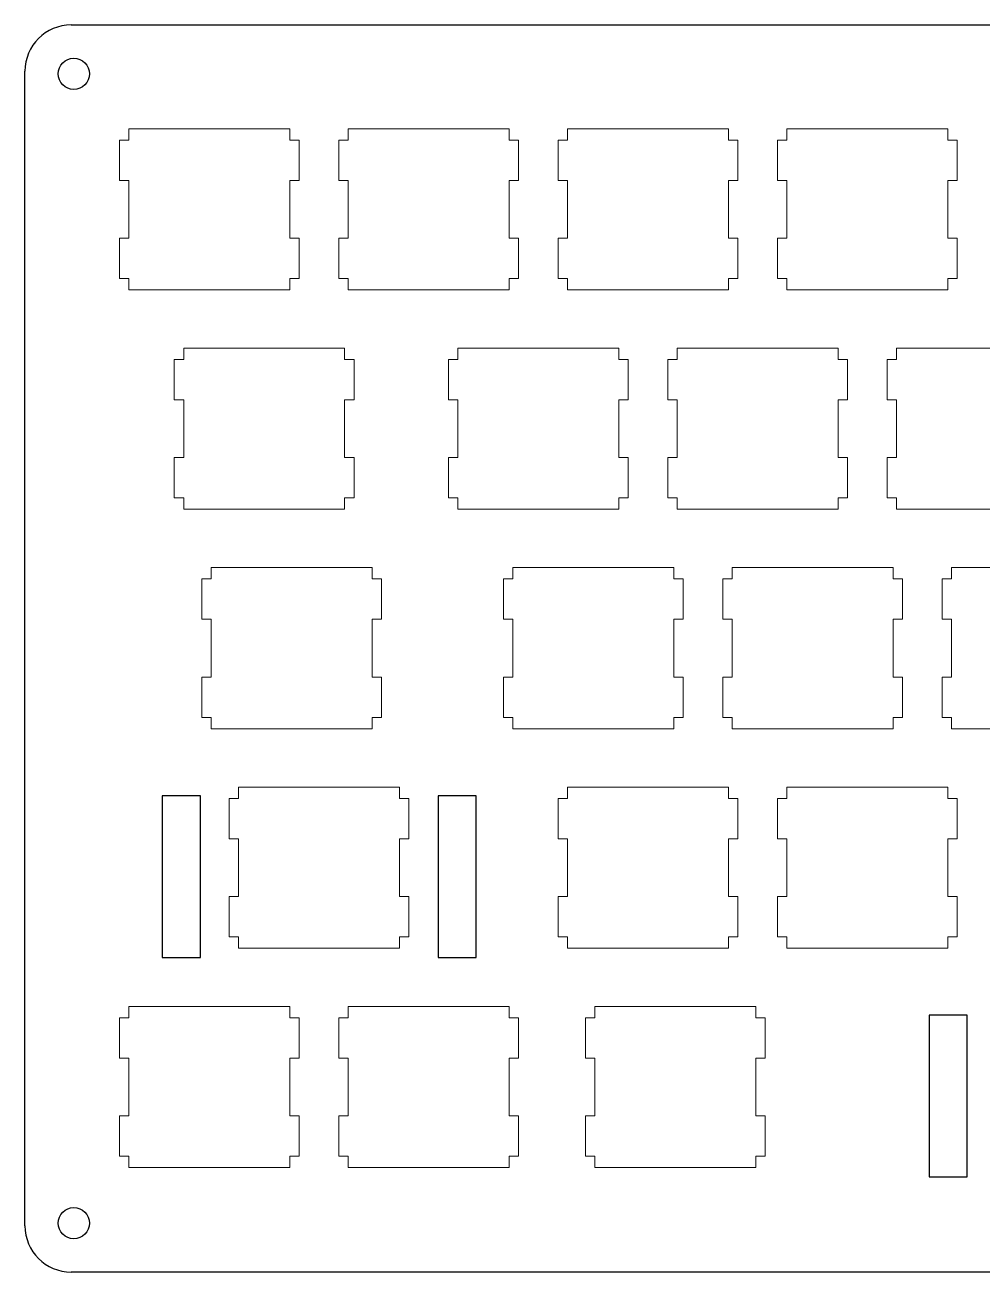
# Model space of a CAD drawing. Header units: millimetres. Extents: x -742 to 1487, y -1115 to 638.
# Drawn here: x 416.7 to 499.6, y 345.2 to 453.2 of the extents above; entities that cross this region are included whole.
import ezdxf

# ---------------------------------------------------------------- set-up
doc = ezdxf.new("R2010")
doc.units = ezdxf.units.MM
doc.layers.add('Layer_1', color=7, linetype='CONTINUOUS')

msp = doc.modelspace()

# ---------------------------------------------------------------- linework, layer by layer
at = {"layer": 'Layer_1', "linetype": 'ByBlock'}
for p, q in [((420.687, 453.218), (710.687, 453.218)), ((710.687, 345.218), (420.687, 345.218))]:
    msp.add_line(p, q, dxfattribs=at)
at = {"layer": 'Layer_1'}
msp.add_line((416.687, 349.218), (416.687, 449.218), dxfattribs=at)
at = {"layer": 'Layer_1', "linetype": 'ByBlock'}
for points in [[(428.587, 386.468), (428.587, 372.468), (431.887, 372.468), (431.887, 386.468)], [(452.487, 386.468), (452.487, 372.468), (455.787, 372.468), (455.787, 386.468)], [(495.012, 367.468), (495.012, 353.468), (498.312, 353.468), (498.312, 367.468)], [(495.012, 367.468), (495.012, 353.468), (498.312, 353.468), (498.312, 367.468)]]:
    msp.add_lwpolyline(points, close=True, dxfattribs=at)
at = {"layer": 'Layer_1'}
for centre in [(420.919, 448.985), (420.919, 349.45)]:
    msp.add_circle(centre, 1.35, dxfattribs=at)
for centre, start, end in [((420.687, 449.218), 90, 180), ((420.687, 349.218), 180, 270)]:
    msp.add_arc(centre, 4, start, end, dxfattribs=at)
at = {"layer": 'Layer_1', "lineweight": 9}
for points in [[(425.687, 444.218), (425.687, 444.218), (439.632, 444.218), (439.632, 444.218)], [(425.687, 443.239), (425.687, 443.239), (425.687, 444.218), (425.687, 444.218)], [(439.632, 443.239), (439.632, 443.239), (439.632, 444.218), (439.632, 444.218)], [(444.687, 444.218), (444.687, 444.218), (458.632, 444.218), (458.632, 444.218)], [(444.687, 443.239), (444.687, 443.239), (444.687, 444.218), (444.687, 444.218)], [(458.632, 443.239), (458.632, 443.239), (458.632, 444.218), (458.632, 444.218)], [(463.687, 444.218), (463.687, 444.218), (477.632, 444.218), (477.632, 444.218)], [(463.687, 443.239), (463.687, 443.239), (463.687, 444.218), (463.687, 444.218)], [(477.632, 443.239), (477.632, 443.239), (477.632, 444.218), (477.632, 444.218)], [(482.687, 444.218), (482.687, 444.218), (496.632, 444.218), (496.632, 444.218)], [(482.687, 443.239), (482.687, 443.239), (482.687, 444.218), (482.687, 444.218)], [(496.632, 443.239), (496.632, 443.239), (496.632, 444.218), (496.632, 444.218)], [(424.876, 439.745), (424.876, 439.745), (424.876, 443.239), (424.876, 443.239)], [(424.876, 443.239), (424.876, 443.239), (425.687, 443.239), (425.687, 443.239)], [(440.443, 443.239), (440.443, 443.239), (439.632, 443.239), (439.632, 443.239)], [(440.443, 443.239), (440.443, 443.239), (440.443, 439.745), (440.443, 439.745)], [(443.876, 439.745), (443.876, 439.745), (443.876, 443.239), (443.876, 443.239)], [(443.876, 443.239), (443.876, 443.239), (444.687, 443.239), (444.687, 443.239)], [(459.443, 443.239), (459.443, 443.239), (458.632, 443.239), (458.632, 443.239)], [(459.443, 443.239), (459.443, 443.239), (459.443, 439.745), (459.443, 439.745)], [(462.876, 439.745), (462.876, 439.745), (462.876, 443.239), (462.876, 443.239)], [(462.876, 443.239), (462.876, 443.239), (463.687, 443.239), (463.687, 443.239)], [(478.443, 443.239), (478.443, 443.239), (477.632, 443.239), (477.632, 443.239)], [(478.443, 443.239), (478.443, 443.239), (478.443, 439.745), (478.443, 439.745)], [(481.876, 439.745), (481.876, 439.745), (481.876, 443.239), (481.876, 443.239)], [(481.876, 443.239), (481.876, 443.239), (482.687, 443.239), (482.687, 443.239)], [(497.443, 443.239), (497.443, 443.239), (496.632, 443.239), (496.632, 443.239)], [(497.443, 443.239), (497.443, 443.239), (497.443, 439.745), (497.443, 439.745)], [(425.687, 439.745), (425.687, 439.745), (424.876, 439.745), (424.876, 439.745)], [(425.687, 434.745), (425.687, 434.745), (425.687, 439.745), (425.687, 439.745)], [(439.632, 439.745), (439.632, 439.745), (439.632, 434.745), (439.632, 434.745)], [(439.632, 439.745), (439.632, 439.745), (440.443, 439.745), (440.443, 439.745)], [(444.687, 439.745), (444.687, 439.745), (443.876, 439.745), (443.876, 439.745)], [(444.687, 434.745), (444.687, 434.745), (444.687, 439.745), (444.687, 439.745)], [(458.632, 439.745), (458.632, 439.745), (458.632, 434.745), (458.632, 434.745)], [(458.632, 439.745), (458.632, 439.745), (459.443, 439.745), (459.443, 439.745)], [(463.687, 439.745), (463.687, 439.745), (462.876, 439.745), (462.876, 439.745)], [(463.687, 434.745), (463.687, 434.745), (463.687, 439.745), (463.687, 439.745)], [(477.632, 439.745), (477.632, 439.745), (477.632, 434.745), (477.632, 434.745)], [(477.632, 439.745), (477.632, 439.745), (478.443, 439.745), (478.443, 439.745)], [(482.687, 439.745), (482.687, 439.745), (481.876, 439.745), (481.876, 439.745)], [(482.687, 434.745), (482.687, 434.745), (482.687, 439.745), (482.687, 439.745)], [(496.632, 439.745), (496.632, 439.745), (496.632, 434.745), (496.632, 434.745)], [(496.632, 439.745), (496.632, 439.745), (497.443, 439.745), (497.443, 439.745)], [(424.876, 431.251), (424.876, 431.251), (424.876, 434.745), (424.876, 434.745)], [(424.876, 434.745), (424.876, 434.745), (425.687, 434.745), (425.687, 434.745)], [(440.443, 434.745), (440.443, 434.745), (439.632, 434.745), (439.632, 434.745)], [(440.443, 434.745), (440.443, 434.745), (440.443, 431.251), (440.443, 431.251)], [(443.876, 431.251), (443.876, 431.251), (443.876, 434.745), (443.876, 434.745)], [(443.876, 434.745), (443.876, 434.745), (444.687, 434.745), (444.687, 434.745)], [(459.443, 434.745), (459.443, 434.745), (458.632, 434.745), (458.632, 434.745)], [(459.443, 434.745), (459.443, 434.745), (459.443, 431.251), (459.443, 431.251)], [(462.876, 431.251), (462.876, 431.251), (462.876, 434.745), (462.876, 434.745)], [(462.876, 434.745), (462.876, 434.745), (463.687, 434.745), (463.687, 434.745)], [(478.443, 434.745), (478.443, 434.745), (477.632, 434.745), (477.632, 434.745)], [(478.443, 434.745), (478.443, 434.745), (478.443, 431.251), (478.443, 431.251)], [(481.876, 431.251), (481.876, 431.251), (481.876, 434.745), (481.876, 434.745)], [(481.876, 434.745), (481.876, 434.745), (482.687, 434.745), (482.687, 434.745)], [(497.443, 434.745), (497.443, 434.745), (496.632, 434.745), (496.632, 434.745)], [(497.443, 434.745), (497.443, 434.745), (497.443, 431.251), (497.443, 431.251)], [(425.687, 431.251), (425.687, 431.251), (424.876, 431.251), (424.876, 431.251)], [(425.687, 430.272), (425.687, 430.272), (425.687, 431.251), (425.687, 431.251)], [(439.632, 431.251), (439.632, 431.251), (440.443, 431.251), (440.443, 431.251)], [(439.632, 431.251), (439.632, 431.251), (439.632, 430.272), (439.632, 430.272)], [(444.687, 431.251), (444.687, 431.251), (443.876, 431.251), (443.876, 431.251)], [(444.687, 430.272), (444.687, 430.272), (444.687, 431.251), (444.687, 431.251)], [(458.632, 431.251), (458.632, 431.251), (459.443, 431.251), (459.443, 431.251)], [(458.632, 431.251), (458.632, 431.251), (458.632, 430.272), (458.632, 430.272)], [(463.687, 431.251), (463.687, 431.251), (462.876, 431.251), (462.876, 431.251)], [(463.687, 430.272), (463.687, 430.272), (463.687, 431.251), (463.687, 431.251)], [(477.632, 431.251), (477.632, 431.251), (478.443, 431.251), (478.443, 431.251)], [(477.632, 431.251), (477.632, 431.251), (477.632, 430.272), (477.632, 430.272)], [(482.687, 431.251), (482.687, 431.251), (481.876, 431.251), (481.876, 431.251)], [(482.687, 430.272), (482.687, 430.272), (482.687, 431.251), (482.687, 431.251)], [(496.632, 431.251), (496.632, 431.251), (497.443, 431.251), (497.443, 431.251)], [(496.632, 431.251), (496.632, 431.251), (496.632, 430.272), (496.632, 430.272)], [(439.632, 430.272), (439.632, 430.272), (425.687, 430.272), (425.687, 430.272)], [(458.632, 430.272), (458.632, 430.272), (444.687, 430.272), (444.687, 430.272)], [(477.632, 430.272), (477.632, 430.272), (463.687, 430.272), (463.687, 430.272)], [(496.632, 430.272), (496.632, 430.272), (482.687, 430.272), (482.687, 430.272)], [(430.437, 425.218), (430.437, 425.218), (444.382, 425.218), (444.382, 425.218)], [(430.437, 424.239), (430.437, 424.239), (430.437, 425.218), (430.437, 425.218)], [(444.382, 424.239), (444.382, 424.239), (444.382, 425.218), (444.382, 425.218)], [(454.187, 425.218), (454.187, 425.218), (468.132, 425.218), (468.132, 425.218)], [(454.187, 424.239), (454.187, 424.239), (454.187, 425.218), (454.187, 425.218)], [(468.132, 424.239), (468.132, 424.239), (468.132, 425.218), (468.132, 425.218)], [(473.187, 425.218), (473.187, 425.218), (487.132, 425.218), (487.132, 425.218)], [(473.187, 424.239), (473.187, 424.239), (473.187, 425.218), (473.187, 425.218)], [(487.132, 424.239), (487.132, 424.239), (487.132, 425.218), (487.132, 425.218)], [(492.187, 425.218), (492.187, 425.218), (506.132, 425.218), (506.132, 425.218)], [(492.187, 424.239), (492.187, 424.239), (492.187, 425.218), (492.187, 425.218)], [(429.626, 420.745), (429.626, 420.745), (429.626, 424.239), (429.626, 424.239)], [(429.626, 424.239), (429.626, 424.239), (430.437, 424.239), (430.437, 424.239)], [(445.193, 424.239), (445.193, 424.239), (444.382, 424.239), (444.382, 424.239)], [(445.193, 424.239), (445.193, 424.239), (445.193, 420.745), (445.193, 420.745)], [(453.376, 420.745), (453.376, 420.745), (453.376, 424.239), (453.376, 424.239)], [(453.376, 424.239), (453.376, 424.239), (454.187, 424.239), (454.187, 424.239)], [(468.943, 424.239), (468.943, 424.239), (468.132, 424.239), (468.132, 424.239)], [(468.943, 424.239), (468.943, 424.239), (468.943, 420.745), (468.943, 420.745)], [(472.376, 420.745), (472.376, 420.745), (472.376, 424.239), (472.376, 424.239)], [(472.376, 424.239), (472.376, 424.239), (473.187, 424.239), (473.187, 424.239)], [(487.943, 424.239), (487.943, 424.239), (487.132, 424.239), (487.132, 424.239)], [(487.943, 424.239), (487.943, 424.239), (487.943, 420.745), (487.943, 420.745)], [(491.376, 420.745), (491.376, 420.745), (491.376, 424.239), (491.376, 424.239)], [(491.376, 424.239), (491.376, 424.239), (492.187, 424.239), (492.187, 424.239)], [(430.437, 420.745), (430.437, 420.745), (429.626, 420.745), (429.626, 420.745)], [(430.437, 415.745), (430.437, 415.745), (430.437, 420.745), (430.437, 420.745)], [(444.382, 420.745), (444.382, 420.745), (444.382, 415.745), (444.382, 415.745)], [(444.382, 420.745), (444.382, 420.745), (445.193, 420.745), (445.193, 420.745)], [(454.187, 420.745), (454.187, 420.745), (453.376, 420.745), (453.376, 420.745)], [(454.187, 415.745), (454.187, 415.745), (454.187, 420.745), (454.187, 420.745)], [(468.132, 420.745), (468.132, 420.745), (468.132, 415.745), (468.132, 415.745)], [(468.132, 420.745), (468.132, 420.745), (468.943, 420.745), (468.943, 420.745)], [(473.187, 420.745), (473.187, 420.745), (472.376, 420.745), (472.376, 420.745)], [(473.187, 415.745), (473.187, 415.745), (473.187, 420.745), (473.187, 420.745)], [(487.132, 420.745), (487.132, 420.745), (487.132, 415.745), (487.132, 415.745)], [(487.132, 420.745), (487.132, 420.745), (487.943, 420.745), (487.943, 420.745)], [(492.187, 420.745), (492.187, 420.745), (491.376, 420.745), (491.376, 420.745)], [(492.187, 415.745), (492.187, 415.745), (492.187, 420.745), (492.187, 420.745)], [(429.626, 412.251), (429.626, 412.251), (429.626, 415.745), (429.626, 415.745)], [(429.626, 415.745), (429.626, 415.745), (430.437, 415.745), (430.437, 415.745)], [(445.193, 415.745), (445.193, 415.745), (444.382, 415.745), (444.382, 415.745)], [(445.193, 415.745), (445.193, 415.745), (445.193, 412.251), (445.193, 412.251)], [(453.376, 412.251), (453.376, 412.251), (453.376, 415.745), (453.376, 415.745)], [(453.376, 415.745), (453.376, 415.745), (454.187, 415.745), (454.187, 415.745)], [(468.943, 415.745), (468.943, 415.745), (468.132, 415.745), (468.132, 415.745)], [(468.943, 415.745), (468.943, 415.745), (468.943, 412.251), (468.943, 412.251)], [(472.376, 412.251), (472.376, 412.251), (472.376, 415.745), (472.376, 415.745)], [(472.376, 415.745), (472.376, 415.745), (473.187, 415.745), (473.187, 415.745)], [(487.943, 415.745), (487.943, 415.745), (487.132, 415.745), (487.132, 415.745)], [(487.943, 415.745), (487.943, 415.745), (487.943, 412.251), (487.943, 412.251)], [(491.376, 412.251), (491.376, 412.251), (491.376, 415.745), (491.376, 415.745)], [(491.376, 415.745), (491.376, 415.745), (492.187, 415.745), (492.187, 415.745)], [(430.437, 412.251), (430.437, 412.251), (429.626, 412.251), (429.626, 412.251)], [(430.437, 411.272), (430.437, 411.272), (430.437, 412.251), (430.437, 412.251)], [(444.382, 412.251), (444.382, 412.251), (445.193, 412.251), (445.193, 412.251)], [(444.382, 412.251), (444.382, 412.251), (444.382, 411.272), (444.382, 411.272)], [(454.187, 412.251), (454.187, 412.251), (453.376, 412.251), (453.376, 412.251)], [(454.187, 411.272), (454.187, 411.272), (454.187, 412.251), (454.187, 412.251)], [(468.132, 412.251), (468.132, 412.251), (468.943, 412.251), (468.943, 412.251)], [(468.132, 412.251), (468.132, 412.251), (468.132, 411.272), (468.132, 411.272)], [(473.187, 412.251), (473.187, 412.251), (472.376, 412.251), (472.376, 412.251)], [(473.187, 411.272), (473.187, 411.272), (473.187, 412.251), (473.187, 412.251)], [(487.132, 412.251), (487.132, 412.251), (487.943, 412.251), (487.943, 412.251)], [(487.132, 412.251), (487.132, 412.251), (487.132, 411.272), (487.132, 411.272)], [(492.187, 412.251), (492.187, 412.251), (491.376, 412.251), (491.376, 412.251)], [(492.187, 411.272), (492.187, 411.272), (492.187, 412.251), (492.187, 412.251)], [(444.382, 411.272), (444.382, 411.272), (430.437, 411.272), (430.437, 411.272)], [(468.132, 411.272), (468.132, 411.272), (454.187, 411.272), (454.187, 411.272)], [(487.132, 411.272), (487.132, 411.272), (473.187, 411.272), (473.187, 411.272)], [(506.132, 411.272), (506.132, 411.272), (492.187, 411.272), (492.187, 411.272)], [(432.812, 406.218), (432.812, 406.218), (446.757, 406.218), (446.757, 406.218)], [(432.812, 405.239), (432.812, 405.239), (432.812, 406.218), (432.812, 406.218)], [(446.757, 405.239), (446.757, 405.239), (446.757, 406.218), (446.757, 406.218)], [(458.937, 406.218), (458.937, 406.218), (472.882, 406.218), (472.882, 406.218)], [(458.937, 405.239), (458.937, 405.239), (458.937, 406.218), (458.937, 406.218)], [(472.882, 405.239), (472.882, 405.239), (472.882, 406.218), (472.882, 406.218)], [(477.937, 406.218), (477.937, 406.218), (491.882, 406.218), (491.882, 406.218)], [(477.937, 405.239), (477.937, 405.239), (477.937, 406.218), (477.937, 406.218)], [(491.882, 405.239), (491.882, 405.239), (491.882, 406.218), (491.882, 406.218)], [(496.937, 406.218), (496.937, 406.218), (510.882, 406.218), (510.882, 406.218)], [(496.937, 405.239), (496.937, 405.239), (496.937, 406.218), (496.937, 406.218)], [(432.001, 401.745), (432.001, 401.745), (432.001, 405.239), (432.001, 405.239)], [(432.001, 405.239), (432.001, 405.239), (432.812, 405.239), (432.812, 405.239)], [(447.568, 405.239), (447.568, 405.239), (446.757, 405.239), (446.757, 405.239)], [(447.568, 405.239), (447.568, 405.239), (447.568, 401.745), (447.568, 401.745)], [(458.126, 401.745), (458.126, 401.745), (458.126, 405.239), (458.126, 405.239)], [(458.126, 405.239), (458.126, 405.239), (458.937, 405.239), (458.937, 405.239)], [(473.693, 405.239), (473.693, 405.239), (472.882, 405.239), (472.882, 405.239)], [(473.693, 405.239), (473.693, 405.239), (473.693, 401.745), (473.693, 401.745)], [(477.126, 401.745), (477.126, 401.745), (477.126, 405.239), (477.126, 405.239)], [(477.126, 405.239), (477.126, 405.239), (477.937, 405.239), (477.937, 405.239)], [(492.693, 405.239), (492.693, 405.239), (491.882, 405.239), (491.882, 405.239)], [(492.693, 405.239), (492.693, 405.239), (492.693, 401.745), (492.693, 401.745)], [(496.126, 401.745), (496.126, 401.745), (496.126, 405.239), (496.126, 405.239)], [(496.126, 405.239), (496.126, 405.239), (496.937, 405.239), (496.937, 405.239)], [(432.812, 401.745), (432.812, 401.745), (432.001, 401.745), (432.001, 401.745)], [(432.812, 396.745), (432.812, 396.745), (432.812, 401.745), (432.812, 401.745)], [(446.757, 401.745), (446.757, 401.745), (446.757, 396.745), (446.757, 396.745)], [(446.757, 401.745), (446.757, 401.745), (447.568, 401.745), (447.568, 401.745)], [(458.937, 401.745), (458.937, 401.745), (458.126, 401.745), (458.126, 401.745)], [(458.937, 396.745), (458.937, 396.745), (458.937, 401.745), (458.937, 401.745)], [(472.882, 401.745), (472.882, 401.745), (472.882, 396.745), (472.882, 396.745)], [(472.882, 401.745), (472.882, 401.745), (473.693, 401.745), (473.693, 401.745)], [(477.937, 401.745), (477.937, 401.745), (477.126, 401.745), (477.126, 401.745)], [(477.937, 396.745), (477.937, 396.745), (477.937, 401.745), (477.937, 401.745)], [(491.882, 401.745), (491.882, 401.745), (491.882, 396.745), (491.882, 396.745)], [(491.882, 401.745), (491.882, 401.745), (492.693, 401.745), (492.693, 401.745)], [(496.937, 401.745), (496.937, 401.745), (496.126, 401.745), (496.126, 401.745)], [(496.937, 396.745), (496.937, 396.745), (496.937, 401.745), (496.937, 401.745)], [(432.001, 393.251), (432.001, 393.251), (432.001, 396.745), (432.001, 396.745)], [(432.001, 396.745), (432.001, 396.745), (432.812, 396.745), (432.812, 396.745)], [(447.568, 396.745), (447.568, 396.745), (446.757, 396.745), (446.757, 396.745)], [(447.568, 396.745), (447.568, 396.745), (447.568, 393.251), (447.568, 393.251)], [(458.126, 393.251), (458.126, 393.251), (458.126, 396.745), (458.126, 396.745)], [(458.126, 396.745), (458.126, 396.745), (458.937, 396.745), (458.937, 396.745)], [(473.693, 396.745), (473.693, 396.745), (472.882, 396.745), (472.882, 396.745)], [(473.693, 396.745), (473.693, 396.745), (473.693, 393.251), (473.693, 393.251)], [(477.126, 393.251), (477.126, 393.251), (477.126, 396.745), (477.126, 396.745)], [(477.126, 396.745), (477.126, 396.745), (477.937, 396.745), (477.937, 396.745)], [(492.693, 396.745), (492.693, 396.745), (491.882, 396.745), (491.882, 396.745)], [(492.693, 396.745), (492.693, 396.745), (492.693, 393.251), (492.693, 393.251)], [(496.126, 393.251), (496.126, 393.251), (496.126, 396.745), (496.126, 396.745)], [(496.126, 396.745), (496.126, 396.745), (496.937, 396.745), (496.937, 396.745)], [(432.812, 393.251), (432.812, 393.251), (432.001, 393.251), (432.001, 393.251)], [(432.812, 392.272), (432.812, 392.272), (432.812, 393.251), (432.812, 393.251)], [(446.757, 393.251), (446.757, 393.251), (447.568, 393.251), (447.568, 393.251)], [(446.757, 393.251), (446.757, 393.251), (446.757, 392.272), (446.757, 392.272)], [(458.937, 393.251), (458.937, 393.251), (458.126, 393.251), (458.126, 393.251)], [(458.937, 392.272), (458.937, 392.272), (458.937, 393.251), (458.937, 393.251)], [(472.882, 393.251), (472.882, 393.251), (473.693, 393.251), (473.693, 393.251)], [(472.882, 393.251), (472.882, 393.251), (472.882, 392.272), (472.882, 392.272)], [(477.937, 393.251), (477.937, 393.251), (477.126, 393.251), (477.126, 393.251)], [(477.937, 392.272), (477.937, 392.272), (477.937, 393.251), (477.937, 393.251)], [(491.882, 393.251), (491.882, 393.251), (492.693, 393.251), (492.693, 393.251)], [(491.882, 393.251), (491.882, 393.251), (491.882, 392.272), (491.882, 392.272)], [(496.937, 393.251), (496.937, 393.251), (496.126, 393.251), (496.126, 393.251)], [(496.937, 392.272), (496.937, 392.272), (496.937, 393.251), (496.937, 393.251)], [(446.757, 392.272), (446.757, 392.272), (432.812, 392.272), (432.812, 392.272)], [(472.882, 392.272), (472.882, 392.272), (458.937, 392.272), (458.937, 392.272)], [(491.882, 392.272), (491.882, 392.272), (477.937, 392.272), (477.937, 392.272)], [(510.882, 392.272), (510.882, 392.272), (496.937, 392.272), (496.937, 392.272)], [(435.187, 387.218), (435.187, 387.218), (449.132, 387.218), (449.132, 387.218)], [(435.187, 386.239), (435.187, 386.239), (435.187, 387.218), (435.187, 387.218)], [(449.132, 386.239), (449.132, 386.239), (449.132, 387.218), (449.132, 387.218)], [(463.687, 387.218), (463.687, 387.218), (477.632, 387.218), (477.632, 387.218)], [(463.687, 386.239), (463.687, 386.239), (463.687, 387.218), (463.687, 387.218)], [(477.632, 386.239), (477.632, 386.239), (477.632, 387.218), (477.632, 387.218)], [(482.687, 387.218), (482.687, 387.218), (496.632, 387.218), (496.632, 387.218)], [(482.687, 386.239), (482.687, 386.239), (482.687, 387.218), (482.687, 387.218)], [(496.632, 386.239), (496.632, 386.239), (496.632, 387.218), (496.632, 387.218)], [(434.376, 382.745), (434.376, 382.745), (434.376, 386.239), (434.376, 386.239)], [(434.376, 386.239), (434.376, 386.239), (435.187, 386.239), (435.187, 386.239)], [(449.943, 386.239), (449.943, 386.239), (449.132, 386.239), (449.132, 386.239)], [(449.943, 386.239), (449.943, 386.239), (449.943, 382.745), (449.943, 382.745)], [(462.876, 382.745), (462.876, 382.745), (462.876, 386.239), (462.876, 386.239)], [(462.876, 386.239), (462.876, 386.239), (463.687, 386.239), (463.687, 386.239)], [(478.443, 386.239), (478.443, 386.239), (477.632, 386.239), (477.632, 386.239)], [(478.443, 386.239), (478.443, 386.239), (478.443, 382.745), (478.443, 382.745)], [(481.876, 382.745), (481.876, 382.745), (481.876, 386.239), (481.876, 386.239)], [(481.876, 386.239), (481.876, 386.239), (482.687, 386.239), (482.687, 386.239)], [(497.443, 386.239), (497.443, 386.239), (496.632, 386.239), (496.632, 386.239)], [(497.443, 386.239), (497.443, 386.239), (497.443, 382.745), (497.443, 382.745)], [(435.187, 382.745), (435.187, 382.745), (434.376, 382.745), (434.376, 382.745)], [(435.187, 377.745), (435.187, 377.745), (435.187, 382.745), (435.187, 382.745)], [(449.132, 382.745), (449.132, 382.745), (449.132, 377.745), (449.132, 377.745)], [(449.132, 382.745), (449.132, 382.745), (449.943, 382.745), (449.943, 382.745)], [(463.687, 382.745), (463.687, 382.745), (462.876, 382.745), (462.876, 382.745)], [(463.687, 377.745), (463.687, 377.745), (463.687, 382.745), (463.687, 382.745)], [(477.632, 382.745), (477.632, 382.745), (477.632, 377.745), (477.632, 377.745)], [(477.632, 382.745), (477.632, 382.745), (478.443, 382.745), (478.443, 382.745)], [(482.687, 382.745), (482.687, 382.745), (481.876, 382.745), (481.876, 382.745)], [(482.687, 377.745), (482.687, 377.745), (482.687, 382.745), (482.687, 382.745)], [(496.632, 382.745), (496.632, 382.745), (496.632, 377.745), (496.632, 377.745)], [(496.632, 382.745), (496.632, 382.745), (497.443, 382.745), (497.443, 382.745)], [(434.376, 374.251), (434.376, 374.251), (434.376, 377.745), (434.376, 377.745)], [(434.376, 377.745), (434.376, 377.745), (435.187, 377.745), (435.187, 377.745)], [(449.943, 377.745), (449.943, 377.745), (449.132, 377.745), (449.132, 377.745)], [(449.943, 377.745), (449.943, 377.745), (449.943, 374.251), (449.943, 374.251)], [(462.876, 374.251), (462.876, 374.251), (462.876, 377.745), (462.876, 377.745)], [(462.876, 377.745), (462.876, 377.745), (463.687, 377.745), (463.687, 377.745)], [(478.443, 377.745), (478.443, 377.745), (477.632, 377.745), (477.632, 377.745)], [(478.443, 377.745), (478.443, 377.745), (478.443, 374.251), (478.443, 374.251)], [(481.876, 374.251), (481.876, 374.251), (481.876, 377.745), (481.876, 377.745)], [(481.876, 377.745), (481.876, 377.745), (482.687, 377.745), (482.687, 377.745)], [(497.443, 377.745), (497.443, 377.745), (496.632, 377.745), (496.632, 377.745)], [(497.443, 377.745), (497.443, 377.745), (497.443, 374.251), (497.443, 374.251)], [(435.187, 374.251), (435.187, 374.251), (434.376, 374.251), (434.376, 374.251)], [(435.187, 373.272), (435.187, 373.272), (435.187, 374.251), (435.187, 374.251)], [(449.132, 374.251), (449.132, 374.251), (449.943, 374.251), (449.943, 374.251)], [(449.132, 374.251), (449.132, 374.251), (449.132, 373.272), (449.132, 373.272)], [(463.687, 374.251), (463.687, 374.251), (462.876, 374.251), (462.876, 374.251)], [(463.687, 373.272), (463.687, 373.272), (463.687, 374.251), (463.687, 374.251)], [(477.632, 374.251), (477.632, 374.251), (478.443, 374.251), (478.443, 374.251)], [(477.632, 374.251), (477.632, 374.251), (477.632, 373.272), (477.632, 373.272)], [(482.687, 374.251), (482.687, 374.251), (481.876, 374.251), (481.876, 374.251)], [(482.687, 373.272), (482.687, 373.272), (482.687, 374.251), (482.687, 374.251)], [(496.632, 374.251), (496.632, 374.251), (497.443, 374.251), (497.443, 374.251)], [(496.632, 374.251), (496.632, 374.251), (496.632, 373.272), (496.632, 373.272)], [(449.132, 373.272), (449.132, 373.272), (435.187, 373.272), (435.187, 373.272)], [(477.632, 373.272), (477.632, 373.272), (463.687, 373.272), (463.687, 373.272)], [(496.632, 373.272), (496.632, 373.272), (482.687, 373.272), (482.687, 373.272)], [(424.876, 363.745), (424.876, 363.745), (424.876, 367.239), (424.876, 367.239)], [(424.876, 367.239), (424.876, 367.239), (425.687, 367.239), (425.687, 367.239)], [(425.687, 368.218), (425.687, 368.218), (439.632, 368.218), (439.632, 368.218)], [(425.687, 367.239), (425.687, 367.239), (425.687, 368.218), (425.687, 368.218)], [(439.632, 367.239), (439.632, 367.239), (439.632, 368.218), (439.632, 368.218)], [(440.443, 367.239), (440.443, 367.239), (439.632, 367.239), (439.632, 367.239)], [(440.443, 367.239), (440.443, 367.239), (440.443, 363.745), (440.443, 363.745)], [(443.876, 363.745), (443.876, 363.745), (443.876, 367.239), (443.876, 367.239)], [(443.876, 367.239), (443.876, 367.239), (444.687, 367.239), (444.687, 367.239)], [(444.687, 368.218), (444.687, 368.218), (458.632, 368.218), (458.632, 368.218)], [(444.687, 367.239), (444.687, 367.239), (444.687, 368.218), (444.687, 368.218)], [(458.632, 367.239), (458.632, 367.239), (458.632, 368.218), (458.632, 368.218)], [(459.443, 367.239), (459.443, 367.239), (458.632, 367.239), (458.632, 367.239)], [(459.443, 367.239), (459.443, 367.239), (459.443, 363.745), (459.443, 363.745)], [(465.251, 363.745), (465.251, 363.745), (465.251, 367.239), (465.251, 367.239)], [(465.251, 367.239), (465.251, 367.239), (466.062, 367.239), (466.062, 367.239)], [(466.062, 368.218), (466.062, 368.218), (480.007, 368.218), (480.007, 368.218)], [(466.062, 367.239), (466.062, 367.239), (466.062, 368.218), (466.062, 368.218)], [(480.007, 367.239), (480.007, 367.239), (480.007, 368.218), (480.007, 368.218)], [(480.818, 367.239), (480.818, 367.239), (480.007, 367.239), (480.007, 367.239)], [(480.818, 367.239), (480.818, 367.239), (480.818, 363.745), (480.818, 363.745)], [(425.687, 363.745), (425.687, 363.745), (424.876, 363.745), (424.876, 363.745)], [(425.687, 358.745), (425.687, 358.745), (425.687, 363.745), (425.687, 363.745)], [(439.632, 363.745), (439.632, 363.745), (439.632, 358.745), (439.632, 358.745)], [(439.632, 363.745), (439.632, 363.745), (440.443, 363.745), (440.443, 363.745)], [(444.687, 363.745), (444.687, 363.745), (443.876, 363.745), (443.876, 363.745)], [(444.687, 358.745), (444.687, 358.745), (444.687, 363.745), (444.687, 363.745)], [(458.632, 363.745), (458.632, 363.745), (458.632, 358.745), (458.632, 358.745)], [(458.632, 363.745), (458.632, 363.745), (459.443, 363.745), (459.443, 363.745)], [(466.062, 363.745), (466.062, 363.745), (465.251, 363.745), (465.251, 363.745)], [(466.062, 358.745), (466.062, 358.745), (466.062, 363.745), (466.062, 363.745)], [(480.007, 363.745), (480.007, 363.745), (480.007, 358.745), (480.007, 358.745)], [(480.007, 363.745), (480.007, 363.745), (480.818, 363.745), (480.818, 363.745)], [(424.876, 355.251), (424.876, 355.251), (424.876, 358.745), (424.876, 358.745)], [(424.876, 358.745), (424.876, 358.745), (425.687, 358.745), (425.687, 358.745)], [(440.443, 358.745), (440.443, 358.745), (439.632, 358.745), (439.632, 358.745)], [(440.443, 358.745), (440.443, 358.745), (440.443, 355.251), (440.443, 355.251)], [(443.876, 355.251), (443.876, 355.251), (443.876, 358.745), (443.876, 358.745)], [(443.876, 358.745), (443.876, 358.745), (444.687, 358.745), (444.687, 358.745)], [(459.443, 358.745), (459.443, 358.745), (458.632, 358.745), (458.632, 358.745)], [(459.443, 358.745), (459.443, 358.745), (459.443, 355.251), (459.443, 355.251)], [(465.251, 355.251), (465.251, 355.251), (465.251, 358.745), (465.251, 358.745)], [(465.251, 358.745), (465.251, 358.745), (466.062, 358.745), (466.062, 358.745)], [(480.818, 358.745), (480.818, 358.745), (480.007, 358.745), (480.007, 358.745)], [(480.818, 358.745), (480.818, 358.745), (480.818, 355.251), (480.818, 355.251)], [(425.687, 355.251), (425.687, 355.251), (424.876, 355.251), (424.876, 355.251)], [(425.687, 354.272), (425.687, 354.272), (425.687, 355.251), (425.687, 355.251)], [(439.632, 354.272), (439.632, 354.272), (425.687, 354.272), (425.687, 354.272)], [(439.632, 355.251), (439.632, 355.251), (440.443, 355.251), (440.443, 355.251)], [(439.632, 355.251), (439.632, 355.251), (439.632, 354.272), (439.632, 354.272)], [(444.687, 355.251), (444.687, 355.251), (443.876, 355.251), (443.876, 355.251)], [(444.687, 354.272), (444.687, 354.272), (444.687, 355.251), (444.687, 355.251)], [(458.632, 354.272), (458.632, 354.272), (444.687, 354.272), (444.687, 354.272)], [(458.632, 355.251), (458.632, 355.251), (459.443, 355.251), (459.443, 355.251)], [(458.632, 355.251), (458.632, 355.251), (458.632, 354.272), (458.632, 354.272)], [(466.062, 355.251), (466.062, 355.251), (465.251, 355.251), (465.251, 355.251)], [(466.062, 354.272), (466.062, 354.272), (466.062, 355.251), (466.062, 355.251)], [(480.007, 354.272), (480.007, 354.272), (466.062, 354.272), (466.062, 354.272)], [(480.007, 355.251), (480.007, 355.251), (480.818, 355.251), (480.818, 355.251)], [(480.007, 355.251), (480.007, 355.251), (480.007, 354.272), (480.007, 354.272)]]:
    msp.add_open_spline(points, degree=3, dxfattribs=at)

doc.saveas('drawing.dxf')
